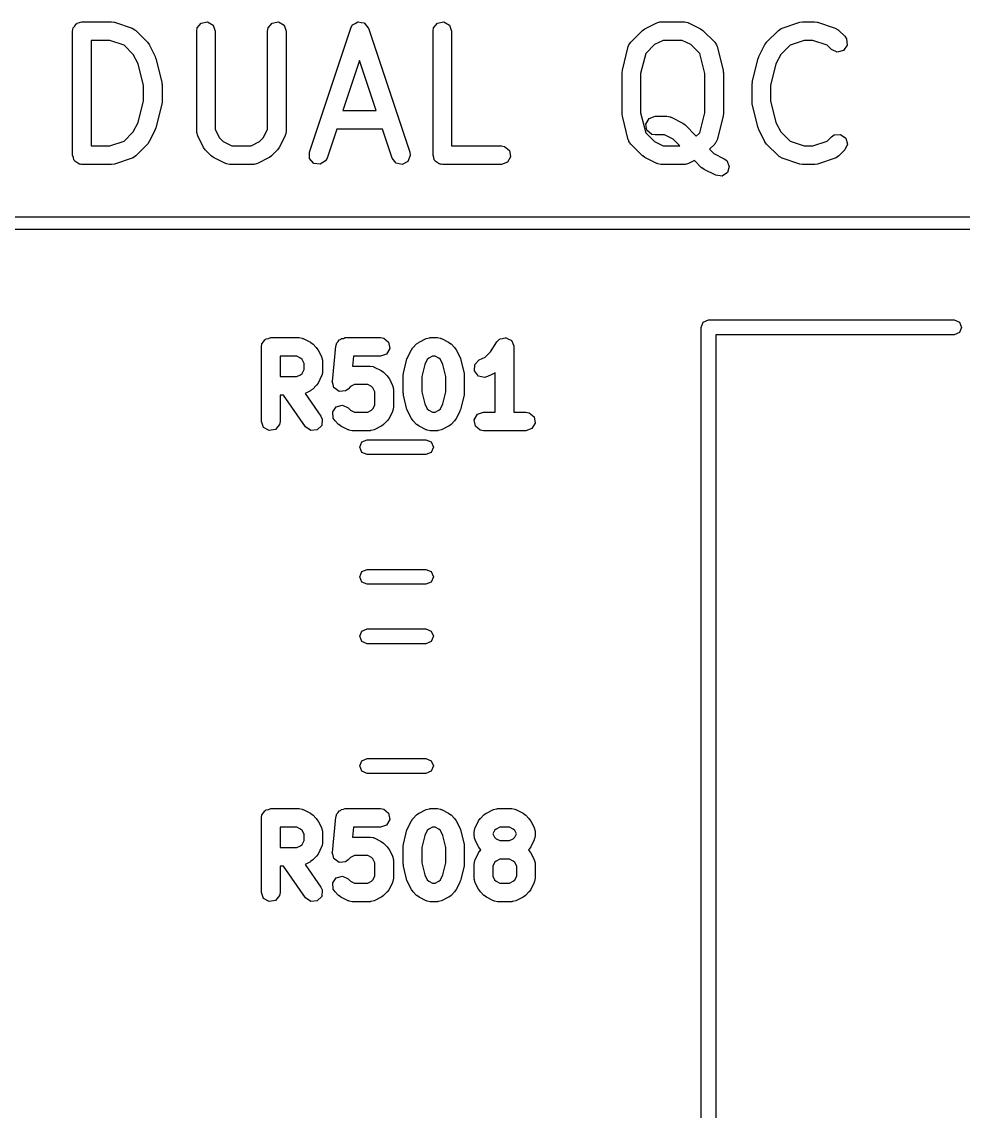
# Model space of a CAD drawing. Extents: x 59.1 to 151.1, y -119.5 to -80.2.
# Drawn here: x 131.35 to 138.93, y -89.16 to -80.38 of the extents above; entities that cross this region are included whole.
import ezdxf

# ---------------------------------------------------------------- set-up
doc = ezdxf.new("R2010")
doc.units = 0
doc.layers.add('BLACK', color=7, linetype='CONTINUOUS')

msp = doc.modelspace()

# ---------------------------------------------------------------- linework, layer by layer
at = {"layer": 'BLACK', "linetype": 'CONTINUOUS'}
for p, q in [((131.759, -80.4267), (131.772, -80.4118)), ((131.772, -80.4118), (131.782, -80.3949)), ((131.782, -80.3949), (131.788, -80.3926)), ((131.788, -80.3926), (131.792, -80.3874)), ((131.792, -80.3874), (131.811, -80.384)), ((131.811, -80.384), (131.83, -80.3774)), ((131.83, -80.3774), (132.068, -80.3774)), ((132.068, -80.3774), (132.09, -80.3813)), ((132.09, -80.3813), (132.092, -80.3812)), ((132.092, -80.3812), (132.234, -80.4288)), ((132.759, -80.4267), (132.792, -80.3874)), ((132.792, -80.3874), (132.843, -80.3785)), ((132.843, -80.3785), (132.887, -80.4042)), ((132.887, -80.4042), (132.905, -80.4524)), ((133.331, -80.4267), (133.364, -80.3874)), ((133.364, -80.3874), (133.414, -80.3785)), ((133.414, -80.3785), (133.459, -80.4042)), ((133.459, -80.4042), (133.476, -80.4524)), ((133.997, -80.4287), (134.009, -80.4058)), ((134.009, -80.4058), (134.011, -80.4046)), ((134.011, -80.4046), (134.012, -80.4026)), ((134.012, -80.4026), (134.033, -80.3913)), ((134.033, -80.3913), (134.053, -80.3789)), ((134.053, -80.3789), (134.055, -80.3792)), ((134.055, -80.3792), (134.057, -80.3782)), ((134.057, -80.3782), (134.08, -80.3829)), ((134.08, -80.3829), (134.104, -80.3864)), ((134.104, -80.3864), (134.105, -80.388)), ((134.105, -80.388), (134.107, -80.3885)), ((134.107, -80.3885), (134.122, -80.4071)), ((134.122, -80.4071), (134.138, -80.4248)), ((134.664, -80.4267), (134.697, -80.3874)), ((134.697, -80.3874), (134.748, -80.3785)), ((134.748, -80.3785), (134.792, -80.4042)), ((134.792, -80.4042), (134.81, -80.4524)), ((136.368, -80.4329), (136.463, -80.3853)), ((136.463, -80.3853), (136.488, -80.3779)), ((136.488, -80.3779), (136.492, -80.3789)), ((136.492, -80.3789), (136.496, -80.3774)), ((136.496, -80.3774), (136.687, -80.3774)), ((136.687, -80.3774), (136.713, -80.3819)), ((136.713, -80.3819), (136.716, -80.3848)), ((136.716, -80.3848), (136.72, -80.3853)), ((136.72, -80.3853), (136.816, -80.4329)), ((137.473, -80.4288), (137.616, -80.3812)), ((137.616, -80.3812), (137.638, -80.3779)), ((137.638, -80.3779), (137.639, -80.3774)), ((137.639, -80.3774), (137.735, -80.3774)), ((137.735, -80.3774), (137.757, -80.3813)), ((137.757, -80.3813), (137.758, -80.3812)), ((137.758, -80.3812), (137.901, -80.4288)), ((131.755, -80.4524), (131.756, -80.4426)), ((131.755, -81.4524), (131.755, -80.4524)), ((131.756, -80.4394), (131.758, -80.4365)), ((131.756, -80.4426), (131.756, -80.4394)), ((131.758, -80.4365), (131.759, -80.4267)), ((132.234, -80.4288), (132.257, -80.4413)), ((132.257, -80.4413), (132.26, -80.4451)), ((132.26, -80.4451), (132.264, -80.447)), ((132.264, -80.447), (132.359, -80.5422)), ((132.755, -80.4524), (132.759, -80.4267)), ((132.755, -81.2619), (132.755, -80.4524)), ((132.905, -80.4524), (132.905, -81.2442)), ((133.326, -80.4524), (133.331, -80.4267)), ((133.326, -81.2442), (133.326, -80.4524)), ((133.476, -80.4524), (133.476, -81.2619)), ((133.663, -81.4287), (133.997, -80.4287)), ((134.138, -80.4248), (134.138, -80.427)), ((134.138, -80.427), (134.139, -80.4287)), ((134.139, -80.4287), (134.472, -81.4287)), ((134.66, -80.4524), (134.664, -80.4267)), ((134.66, -81.4524), (134.66, -80.4524)), ((134.81, -80.4524), (134.81, -81.3774)), ((136.253, -80.5422), (136.348, -80.447)), ((136.348, -80.447), (136.367, -80.4341)), ((136.367, -80.4341), (136.368, -80.4329)), ((136.816, -80.4329), (136.834, -80.4463)), ((136.834, -80.4463), (136.835, -80.447)), ((136.835, -80.447), (136.93, -80.5422)), ((137.348, -80.5422), (137.443, -80.447)), ((137.443, -80.447), (137.465, -80.432)), ((137.465, -80.432), (137.469, -80.4316)), ((137.469, -80.4316), (137.473, -80.4288)), ((137.901, -80.4288), (137.924, -80.4413)), ((137.924, -80.4413), (137.926, -80.4451)), ((137.926, -80.4451), (137.93, -80.447)), ((137.93, -80.447), (137.978, -80.4946)), ((137.978, -80.4946), (137.993, -80.5159)), ((131.905, -80.5274), (131.905, -81.3774)), ((132.056, -80.5274), (131.905, -80.5274)), ((132.17, -80.5656), (132.056, -80.5274)), ((132.244, -80.6397), (132.17, -80.5656)), ((132.359, -80.5422), (132.372, -80.5606)), ((132.372, -80.5606), (132.373, -80.5617)), ((132.373, -80.5617), (132.421, -80.6569)), ((136.186, -80.7675), (136.233, -80.577)), ((136.233, -80.577), (136.244, -80.5533)), ((136.244, -80.5533), (136.25, -80.5489)), ((136.25, -80.5489), (136.253, -80.5422)), ((136.446, -80.5616), (136.374, -80.6336)), ((136.514, -80.5274), (136.446, -80.5616)), ((136.669, -80.5274), (136.514, -80.5274)), ((136.738, -80.5616), (136.669, -80.5274)), ((136.81, -80.6336), (136.738, -80.5616)), ((136.93, -80.5422), (136.945, -80.5635)), ((136.945, -80.5635), (136.946, -80.5709)), ((136.946, -80.5709), (136.95, -80.577)), ((136.95, -80.577), (136.998, -80.7675)), ((137.286, -80.6569), (137.334, -80.5617)), ((137.334, -80.5617), (137.347, -80.5437)), ((137.347, -80.5437), (137.348, -80.5422)), ((137.537, -80.5656), (137.463, -80.6397)), ((137.651, -80.5274), (137.537, -80.5656)), ((137.722, -80.5274), (137.651, -80.5274)), ((137.837, -80.5656), (137.722, -80.5274)), ((137.872, -80.6007), (137.837, -80.5656)), ((137.997, -80.567), (137.968, -80.6091)), ((137.993, -80.5159), (137.997, -80.567)), ((132.283, -80.7167), (132.244, -80.6397)), ((132.421, -80.6569), (132.424, -80.6693)), ((132.424, -80.6693), (132.426, -80.6723)), ((132.426, -80.6723), (132.474, -80.8628)), ((136.374, -80.6336), (136.333, -80.7949)), ((136.85, -80.7949), (136.81, -80.6336)), ((137.233, -80.8628), (137.281, -80.6723)), ((137.281, -80.6723), (137.286, -80.6605)), ((137.286, -80.6605), (137.286, -80.6569)), ((137.463, -80.6397), (137.424, -80.7167)), ((137.918, -80.6223), (137.872, -80.6007)), ((137.968, -80.6091), (137.918, -80.6223)), ((132.326, -80.8902), (132.283, -80.7167)), ((134.068, -80.6895), (133.934, -81.0917)), ((134.202, -81.0917), (134.068, -80.6895)), ((136.186, -80.771), (136.186, -80.7675)), ((136.998, -80.7675), (136.999, -80.7825)), ((137.424, -80.7167), (137.381, -80.8902)), ((136.183, -80.7857), (136.186, -80.771)), ((136.183, -81.119), (136.183, -80.7857)), ((136.333, -80.7949), (136.333, -81.1098)), ((136.85, -81.1098), (136.85, -80.7949)), ((136.999, -80.7825), (137, -80.7857)), ((137, -80.7857), (137, -81.119)), ((132.326, -81.0146), (132.326, -80.8902)), ((132.474, -80.8628), (132.475, -80.8777)), ((132.475, -80.8777), (132.476, -80.881)), ((132.476, -80.881), (132.476, -81.0238)), ((137.231, -80.881), (137.234, -80.8662)), ((137.231, -81.0238), (137.231, -80.881)), ((137.234, -80.8662), (137.233, -80.8628)), ((137.381, -80.8902), (137.381, -81.0146)), ((132.283, -81.1881), (132.326, -81.0146)), ((132.476, -81.0238), (132.474, -81.0386)), ((137.232, -81.0271), (137.231, -81.0238)), ((137.233, -81.042), (137.232, -81.0271)), ((137.381, -81.0146), (137.424, -81.1881)), ((132.474, -81.042), (132.426, -81.2325)), ((132.474, -81.0386), (132.474, -81.042)), ((133.934, -81.0917), (134.202, -81.0917)), ((136.185, -81.1223), (136.183, -81.119)), ((136.333, -81.1098), (136.374, -81.2712)), ((136.81, -81.2712), (136.85, -81.1098)), ((137, -81.119), (136.997, -81.1338)), ((137.281, -81.2325), (137.233, -81.042)), ((132.244, -81.2651), (132.283, -81.1881)), ((136.186, -81.1372), (136.185, -81.1223)), ((136.233, -81.3277), (136.186, -81.1372)), ((136.375, -81.2013), (136.401, -81.1568)), ((136.384, -81.2518), (136.375, -81.2013)), ((136.401, -81.1568), (136.449, -81.1393)), ((136.449, -81.1393), (136.544, -81.1393)), ((136.544, -81.1393), (136.57, -81.1438)), ((136.57, -81.1438), (136.573, -81.1467)), ((136.573, -81.1467), (136.578, -81.1472)), ((136.578, -81.1472), (136.673, -81.1948)), ((136.673, -81.1948), (136.691, -81.2082)), ((136.691, -81.2082), (136.692, -81.2089)), ((136.998, -81.1372), (136.95, -81.3277)), ((136.997, -81.1338), (136.998, -81.1372)), ((137.424, -81.1881), (137.463, -81.2651)), ((132.17, -81.3392), (132.244, -81.2651)), ((132.421, -81.2478), (132.373, -81.3431)), ((132.426, -81.2325), (132.421, -81.2443)), ((132.421, -81.2443), (132.421, -81.2478)), ((132.756, -81.2661), (132.755, -81.2619)), ((132.755, -81.2705), (132.756, -81.2661)), ((132.763, -81.2954), (132.755, -81.2705)), ((132.81, -81.3907), (132.763, -81.2954)), ((132.905, -81.2442), (132.939, -81.3127)), ((133.292, -81.3127), (133.326, -81.2442)), ((133.468, -81.2954), (133.421, -81.3907)), ((133.469, -81.291), (133.468, -81.2954)), ((133.472, -81.2876), (133.469, -81.291)), ((133.476, -81.2619), (133.472, -81.2876)), ((133.884, -81.2417), (133.806, -81.4761)), ((134.252, -81.2417), (133.884, -81.2417)), ((134.33, -81.4761), (134.252, -81.2417)), ((136.374, -81.2712), (136.446, -81.3431)), ((136.423, -81.2848), (136.384, -81.2518)), ((136.449, -81.2893), (136.423, -81.2848)), ((136.526, -81.2893), (136.449, -81.2893)), ((136.595, -81.3235), (136.526, -81.2893)), ((136.692, -81.2089), (136.782, -81.2987)), ((136.782, -81.2987), (136.81, -81.2712)), ((137.283, -81.2354), (137.281, -81.2325)), ((137.286, -81.2478), (137.283, -81.2354)), ((137.334, -81.3431), (137.286, -81.2478)), ((137.463, -81.2651), (137.537, -81.3392)), ((137.872, -81.3041), (137.893, -81.2892)), ((137.893, -81.2892), (137.944, -81.2847)), ((137.944, -81.2847), (137.986, -81.3141)), ((131.905, -81.3774), (132.056, -81.3774)), ((132.056, -81.3774), (132.17, -81.3392)), ((132.359, -81.3626), (132.264, -81.4578)), ((132.36, -81.3611), (132.359, -81.3626)), ((132.373, -81.3431), (132.36, -81.3611)), ((132.939, -81.3127), (132.969, -81.3431)), ((132.969, -81.3431), (133.038, -81.3774)), ((133.038, -81.3774), (133.193, -81.3774)), ((133.193, -81.3774), (133.262, -81.3431)), ((133.262, -81.3431), (133.292, -81.3127)), ((134.81, -81.3774), (135.211, -81.3774)), ((135.211, -81.3774), (135.236, -81.3819)), ((135.236, -81.3819), (135.276, -81.4149)), ((136.237, -81.3338), (136.233, -81.3277)), ((136.238, -81.3412), (136.237, -81.3338)), ((136.253, -81.3626), (136.238, -81.3412)), ((136.348, -81.4578), (136.253, -81.3626)), ((136.446, -81.3431), (136.514, -81.3774)), ((136.514, -81.3774), (136.649, -81.3774)), ((136.649, -81.3774), (136.595, -81.3235)), ((136.93, -81.3626), (136.888, -81.4048)), ((136.934, -81.3558), (136.93, -81.3626)), ((136.94, -81.3515), (136.934, -81.3558)), ((136.95, -81.3277), (136.94, -81.3515)), ((137.335, -81.3442), (137.334, -81.3431)), ((137.348, -81.3626), (137.335, -81.3442)), ((137.443, -81.4578), (137.348, -81.3626)), ((137.537, -81.3392), (137.651, -81.3774)), ((137.651, -81.3774), (137.722, -81.3774)), ((137.722, -81.3774), (137.837, -81.3392)), ((137.837, -81.3392), (137.872, -81.3041)), ((138, -81.3637), (137.978, -81.4102)), ((137.986, -81.3141), (138, -81.3637)), ((131.761, -81.4707), (131.755, -81.4524)), ((131.765, -81.4899), (131.761, -81.4707)), ((132.264, -81.4578), (132.242, -81.4727)), ((132.811, -81.3918), (132.81, -81.3907)), ((132.824, -81.4102), (132.811, -81.3918)), ((132.872, -81.4578), (132.824, -81.4102)), ((132.873, -81.4585), (132.872, -81.4578)), ((132.891, -81.4718), (132.873, -81.4585)), ((132.987, -81.5195), (132.891, -81.4718)), ((133.339, -81.4718), (133.244, -81.5195)), ((133.341, -81.4707), (133.339, -81.4718)), ((133.359, -81.4578), (133.341, -81.4707)), ((133.407, -81.4102), (133.359, -81.4578)), ((133.421, -81.3907), (133.407, -81.4087)), ((133.407, -81.4087), (133.407, -81.4102)), ((133.665, -81.4799), (133.663, -81.4287)), ((134.476, -81.4544), (134.457, -81.5021)), ((134.472, -81.4287), (134.476, -81.4544)), ((134.666, -81.4707), (134.66, -81.4524)), ((134.67, -81.4899), (134.666, -81.4707)), ((135.285, -81.4654), (135.259, -81.5098)), ((135.276, -81.4149), (135.285, -81.4654)), ((136.35, -81.4585), (136.348, -81.4578)), ((136.368, -81.4718), (136.35, -81.4585)), ((136.463, -81.5195), (136.368, -81.4718)), ((136.888, -81.4048), (136.922, -81.4384)), ((136.922, -81.4384), (137.006, -81.4805)), ((137.447, -81.4597), (137.443, -81.4578)), ((137.45, -81.4635), (137.447, -81.4597)), ((137.473, -81.4759), (137.45, -81.4635)), ((137.93, -81.4578), (137.909, -81.4727)), ((137.978, -81.4102), (137.93, -81.4578)), ((131.77, -81.4942), (131.765, -81.4899)), ((131.772, -81.5006), (131.77, -81.4942)), ((131.789, -81.5103), (131.772, -81.5006)), ((131.804, -81.5229), (131.789, -81.5103)), ((131.814, -81.5246), (131.804, -81.5229)), ((131.817, -81.5262), (131.814, -81.5246)), ((131.82, -81.5257), (131.817, -81.5262)), ((131.83, -81.5274), (131.82, -81.5257)), ((132.068, -81.5274), (131.83, -81.5274)), ((132.069, -81.5268), (132.068, -81.5274)), ((132.092, -81.5235), (132.069, -81.5268)), ((132.234, -81.4759), (132.092, -81.5235)), ((132.238, -81.4731), (132.234, -81.4759)), ((132.242, -81.4727), (132.238, -81.4731)), ((132.991, -81.52), (132.987, -81.5195)), ((132.995, -81.5229), (132.991, -81.52)), ((133.02, -81.5274), (132.995, -81.5229)), ((133.211, -81.5274), (133.02, -81.5274)), ((133.215, -81.5258), (133.211, -81.5274)), ((133.219, -81.5269), (133.215, -81.5258)), ((133.244, -81.5195), (133.219, -81.5269)), ((133.699, -81.5183), (133.665, -81.4799)), ((133.75, -81.5259), (133.699, -81.5183)), ((133.793, -81.499), (133.75, -81.5259)), ((133.806, -81.4761), (133.793, -81.499)), ((134.362, -81.5163), (134.33, -81.4761)), ((134.412, -81.5266), (134.362, -81.5163)), ((134.457, -81.5021), (134.412, -81.5266)), ((134.675, -81.4942), (134.67, -81.4899)), ((134.677, -81.5006), (134.675, -81.4942)), ((134.694, -81.5103), (134.677, -81.5006)), ((134.709, -81.5229), (134.694, -81.5103)), ((134.719, -81.5246), (134.709, -81.5229)), ((134.721, -81.5262), (134.719, -81.5246)), ((134.725, -81.5257), (134.721, -81.5262)), ((134.735, -81.5274), (134.725, -81.5257)), ((135.211, -81.5274), (134.735, -81.5274)), ((135.259, -81.5098), (135.211, -81.5274)), ((136.467, -81.52), (136.463, -81.5195)), ((136.471, -81.5229), (136.467, -81.52)), ((136.496, -81.5274), (136.471, -81.5229)), ((136.687, -81.5274), (136.496, -81.5274)), ((136.691, -81.5258), (136.687, -81.5274)), ((136.695, -81.5269), (136.691, -81.5258)), ((136.72, -81.5195), (136.695, -81.5269)), ((136.767, -81.496), (136.72, -81.5195)), ((136.824, -81.553), (136.767, -81.496)), ((136.826, -81.5537), (136.824, -81.553)), ((136.844, -81.5671), (136.826, -81.5537)), ((137.006, -81.4805), (137.027, -81.4961)), ((137.027, -81.4961), (137.047, -81.5431)), ((137.047, -81.5431), (137.033, -81.5923)), ((137.616, -81.5235), (137.473, -81.4759)), ((137.617, -81.5235), (137.616, -81.5235)), ((137.639, -81.5274), (137.617, -81.5235)), ((137.735, -81.5274), (137.639, -81.5274)), ((137.736, -81.5268), (137.735, -81.5274)), ((137.758, -81.5235), (137.736, -81.5268)), ((137.901, -81.4759), (137.758, -81.5235)), ((137.905, -81.4731), (137.901, -81.4759)), ((137.909, -81.4727), (137.905, -81.4731)), ((136.939, -81.6147), (136.844, -81.5671)), ((136.99, -81.6206), (136.939, -81.6147)), ((137.033, -81.5923), (136.99, -81.6206)), ((60, -81.95), (149, -81.95)), ((149, -82.05), (60, -82.05)), ((136.838, -82.7976), (136.88, -82.78)), ((136.88, -82.78), (138.86, -82.78)), ((138.86, -82.78), (138.902, -82.7976)), ((136.82, -82.84), (136.838, -82.7976)), ((136.82, -97.96), (136.82, -82.84)), ((138.902, -82.7976), (138.92, -82.84)), ((138.92, -82.84), (138.902, -82.8824)), ((133.281, -82.9723), (133.294, -82.9573)), ((133.294, -82.9573), (133.304, -82.9405)), ((133.304, -82.9405), (133.31, -82.9382)), ((133.31, -82.9382), (133.314, -82.933)), ((133.314, -82.933), (133.333, -82.9296)), ((133.333, -82.9296), (133.352, -82.9229)), ((133.352, -82.9229), (133.58, -82.9229)), ((133.58, -82.9229), (133.606, -82.9275)), ((133.606, -82.9275), (133.609, -82.9303)), ((133.609, -82.9303), (133.614, -82.9308)), ((133.614, -82.9308), (133.671, -82.9594)), ((133.671, -82.9594), (133.689, -82.9728)), ((133.884, -82.9654), (133.896, -82.9543)), ((133.896, -82.9543), (133.904, -82.9405)), ((133.904, -82.9405), (133.913, -82.9369)), ((133.913, -82.9369), (133.921, -82.9296)), ((133.921, -82.9296), (133.937, -82.9284)), ((133.937, -82.9284), (133.952, -82.9229)), ((133.952, -82.9229), (134.237, -82.9229)), ((134.237, -82.9229), (134.263, -82.9275)), ((134.263, -82.9275), (134.302, -82.9604)), ((134.302, -82.9604), (134.311, -83.011)), ((134.527, -82.9735), (134.546, -82.9606)), ((134.546, -82.9606), (134.547, -82.9594)), ((134.547, -82.9594), (134.604, -82.9308)), ((134.604, -82.9308), (134.629, -82.9234)), ((134.629, -82.9234), (134.633, -82.9245)), ((134.633, -82.9245), (134.637, -82.9229)), ((134.637, -82.9229), (134.695, -82.9229)), ((134.695, -82.9229), (134.72, -82.9275)), ((134.72, -82.9275), (134.724, -82.9303)), ((134.724, -82.9303), (134.728, -82.9308)), ((134.728, -82.9308), (134.785, -82.9594)), ((134.785, -82.9594), (134.803, -82.9728)), ((135.122, -83.0359), (135.175, -82.9563)), ((135.175, -82.9563), (135.193, -82.9375)), ((135.193, -82.9375), (135.197, -82.9363)), ((135.197, -82.9363), (135.2, -82.933)), ((135.2, -82.933), (135.221, -82.9292)), ((135.221, -82.9292), (135.242, -82.9231)), ((135.242, -82.9231), (135.246, -82.9248)), ((135.246, -82.9248), (135.25, -82.9241)), ((135.25, -82.9241), (135.269, -82.9349)), ((135.269, -82.9349), (135.289, -82.9437)), ((135.289, -82.9437), (135.291, -82.9476)), ((135.291, -82.9476), (135.295, -82.9497)), ((135.295, -82.9497), (135.302, -82.9702)), ((138.86, -82.9), (136.94, -82.9)), ((136.94, -82.9), (136.94, -97.9)), ((138.902, -82.8824), (138.86, -82.9)), ((133.277, -82.9979), (133.278, -82.9882)), ((133.277, -83.5979), (133.277, -82.9979)), ((133.278, -82.9849), (133.28, -82.982)), ((133.278, -82.9882), (133.278, -82.9849)), ((133.28, -82.982), (133.281, -82.9723)), ((133.689, -82.9728), (133.69, -82.9735)), ((133.69, -82.9735), (133.719, -83.002)), ((133.719, -83.002), (133.732, -83.0204)), ((133.732, -83.0204), (133.733, -83.0215)), ((133.733, -83.0215), (133.762, -83.0787)), ((133.849, -83.2762), (133.877, -82.9905)), ((133.877, -82.9905), (133.878, -82.9866)), ((133.878, -82.9849), (133.879, -82.9822)), ((133.878, -82.9866), (133.878, -82.9849)), ((133.879, -82.9822), (133.884, -82.9654)), ((134.311, -83.011), (134.286, -83.0554)), ((134.456, -83.0787), (134.485, -83.0215)), ((134.485, -83.0215), (134.498, -83.0035)), ((134.498, -83.0035), (134.499, -83.002)), ((134.499, -83.002), (134.527, -82.9735)), ((134.803, -82.9728), (134.805, -82.9735)), ((134.805, -82.9735), (134.833, -83.002)), ((134.833, -83.002), (134.846, -83.0204)), ((134.846, -83.0204), (134.847, -83.0215)), ((134.847, -83.0215), (134.876, -83.0787)), ((135.079, -83.0791), (135.122, -83.0359)), ((135.302, -82.9702), (135.312, -82.9897)), ((135.312, -82.9897), (135.311, -82.9939)), ((135.311, -82.9939), (135.312, -82.9979)), ((135.312, -82.9979), (135.312, -83.5229)), ((133.427, -83.0729), (133.427, -83.2372)), ((133.563, -83.0729), (133.427, -83.0729)), ((133.593, -83.0881), (133.563, -83.0729)), ((133.604, -83.0995), (133.593, -83.0881)), ((133.62, -83.1299), (133.604, -83.0995)), ((133.62, -83.1802), (133.62, -83.1299)), ((133.762, -83.0787), (133.769, -83.1036)), ((133.769, -83.1036), (133.768, -83.108)), ((133.768, -83.108), (133.77, -83.1122)), ((133.77, -83.1122), (133.77, -83.1979)), ((134.02, -83.0729), (134.012, -83.1515)), ((134.237, -83.0729), (134.02, -83.0729)), ((134.286, -83.0554), (134.237, -83.0729)), ((134.422, -83.2083), (134.45, -83.094)), ((134.45, -83.094), (134.456, -83.0822)), ((134.456, -83.0822), (134.456, -83.0787)), ((134.594, -83.1384), (134.57, -83.2357)), ((134.613, -83.0995), (134.594, -83.1384)), ((134.625, -83.0881), (134.613, -83.0995)), ((134.655, -83.0729), (134.625, -83.0881)), ((134.677, -83.0729), (134.655, -83.0729)), ((134.707, -83.0881), (134.677, -83.0729)), ((134.719, -83.0995), (134.707, -83.0881)), ((134.738, -83.1384), (134.719, -83.0995)), ((134.762, -83.2357), (134.738, -83.1384)), ((134.876, -83.0787), (134.88, -83.0911)), ((134.88, -83.0911), (134.882, -83.094)), ((134.882, -83.094), (134.91, -83.2083)), ((134.994, -83.1907), (134.997, -83.1395)), ((134.997, -83.1395), (135.032, -83.1023)), ((135.032, -83.1023), (135.079, -83.0791)), ((133.563, -83.2372), (133.593, -83.222)), ((133.593, -83.222), (133.604, -83.2106)), ((133.604, -83.2106), (133.62, -83.1802)), ((133.765, -83.2236), (133.762, -83.227)), ((133.762, -83.227), (133.762, -83.2315)), ((133.77, -83.1979), (133.765, -83.2236)), ((134.012, -83.1515), (134.152, -83.1515)), ((134.152, -83.1515), (134.177, -83.156)), ((134.177, -83.156), (134.181, -83.1589)), ((134.181, -83.1589), (134.185, -83.1594)), ((134.185, -83.1594), (134.242, -83.188)), ((134.242, -83.188), (134.26, -83.2013)), ((134.26, -83.2013), (134.262, -83.202)), ((134.262, -83.202), (134.29, -83.2306)), ((134.42, -83.2265), (134.422, -83.2118)), ((134.42, -83.3694), (134.42, -83.2265)), ((134.422, -83.2118), (134.422, -83.2083)), ((134.91, -83.2083), (134.911, -83.2232)), ((134.911, -83.2232), (134.912, -83.2265)), ((134.912, -83.2265), (134.912, -83.3694)), ((135.025, -83.2319), (134.994, -83.1907)), ((135.157, -83.2079), (135.1, -83.2364)), ((135.158, -83.2067), (135.157, -83.2079)), ((135.162, -83.2034), (135.158, -83.2067)), ((135.162, -83.5229), (135.162, -83.2034)), ((133.427, -83.2372), (133.563, -83.2372)), ((133.719, -83.3081), (133.69, -83.3367)), ((133.72, -83.3066), (133.719, -83.3081)), ((133.733, -83.2886), (133.72, -83.3066)), ((133.762, -83.2315), (133.733, -83.2886)), ((133.848, -83.2771), (133.849, -83.2767)), ((133.855, -83.3015), (133.848, -83.2771)), ((133.849, -83.2767), (133.849, -83.2762)), ((133.861, -83.3259), (133.855, -83.3015)), ((134.027, -83.3015), (133.996, -83.3167)), ((134.134, -83.3015), (134.027, -83.3015)), ((134.164, -83.3167), (134.134, -83.3015)), ((134.29, -83.2306), (134.303, -83.249)), ((134.303, -83.249), (134.305, -83.2501)), ((134.305, -83.2501), (134.333, -83.3072)), ((134.333, -83.3072), (134.341, -83.3322)), ((134.57, -83.2357), (134.57, -83.3601)), ((134.762, -83.3601), (134.762, -83.2357)), ((135.075, -83.2439), (135.025, -83.2319)), ((135.1, -83.2364), (135.075, -83.2439)), ((133.456, -83.3872), (133.427, -83.3872)), ((133.427, -83.3872), (133.427, -83.5979)), ((133.633, -83.6409), (133.456, -83.3872)), ((133.671, -83.3507), (133.628, -83.3722)), ((133.628, -83.3722), (133.756, -83.5549)), ((133.672, -83.3495), (133.671, -83.3507)), ((133.69, -83.3367), (133.672, -83.3495)), ((133.862, -83.3262), (133.861, -83.3259)), ((133.862, -83.3267), (133.862, -83.3262)), ((133.882, -83.3411), (133.862, -83.3267)), ((133.903, -83.3558), (133.882, -83.3411)), ((133.904, -83.3561), (133.903, -83.3558)), ((133.903, -83.3558), (133.903, -83.3558)), ((133.929, -83.3539), (133.904, -83.3561)), ((133.954, -83.352), (133.929, -83.3539)), ((133.955, -83.3516), (133.954, -83.3517)), ((133.954, -83.3517), (133.954, -83.352)), ((133.976, -83.3367), (133.955, -83.3516)), ((133.996, -83.3167), (133.976, -83.3367)), ((134.176, -83.3281), (134.164, -83.3167)), ((134.191, -83.3585), (134.176, -83.3281)), ((134.191, -83.4659), (134.191, -83.3585)), ((134.341, -83.3322), (134.339, -83.3366)), ((134.339, -83.3366), (134.341, -83.3408)), ((134.341, -83.3408), (134.341, -83.4836)), ((134.421, -83.3726), (134.42, -83.3694)), ((134.422, -83.3875), (134.421, -83.3726)), ((134.45, -83.5018), (134.422, -83.3875)), ((134.57, -83.3601), (134.594, -83.4575)), ((134.738, -83.4575), (134.762, -83.3601)), ((134.91, -83.3875), (134.882, -83.5018)), ((134.912, -83.3694), (134.91, -83.3841)), ((134.91, -83.3841), (134.91, -83.3875)), ((133.851, -83.5214), (133.88, -83.4793)), ((133.88, -83.4793), (133.93, -83.4661)), ((133.93, -83.4661), (133.976, -83.4878)), ((133.976, -83.4878), (133.996, -83.5077)), ((134.176, -83.4964), (134.191, -83.4659)), ((134.341, -83.4836), (134.336, -83.5093)), ((134.594, -83.4575), (134.613, -83.4964)), ((134.719, -83.4964), (134.738, -83.4575)), ((133.756, -83.5549), (133.767, -83.5785)), ((133.767, -83.5785), (133.763, -83.6296)), ((133.855, -83.5725), (133.851, -83.5214)), ((133.87, -83.5938), (133.855, -83.5725)), ((133.996, -83.5077), (134.027, -83.5229)), ((134.027, -83.5229), (134.134, -83.5229)), ((134.134, -83.5229), (134.164, -83.5077)), ((134.164, -83.5077), (134.176, -83.4964)), ((134.305, -83.5743), (134.291, -83.5923)), ((134.333, -83.5172), (134.305, -83.5743)), ((134.334, -83.5127), (134.333, -83.5172)), ((134.336, -83.5093), (134.334, -83.5127)), ((134.452, -83.5048), (134.45, -83.5018)), ((134.456, -83.5172), (134.452, -83.5048)), ((134.485, -83.5743), (134.456, -83.5172)), ((134.486, -83.5755), (134.485, -83.5743)), ((134.499, -83.5938), (134.486, -83.5755)), ((134.613, -83.4964), (134.625, -83.5077)), ((134.625, -83.5077), (134.655, -83.5229)), ((134.655, -83.5229), (134.677, -83.5229)), ((134.677, -83.5229), (134.707, -83.5077)), ((134.707, -83.5077), (134.719, -83.4964)), ((134.847, -83.5743), (134.834, -83.5923)), ((134.876, -83.5172), (134.847, -83.5743)), ((134.882, -83.5018), (134.876, -83.5137)), ((134.876, -83.5137), (134.876, -83.5172)), ((134.992, -83.5849), (135.018, -83.5405)), ((135.018, -83.5405), (135.066, -83.5229)), ((135.066, -83.5229), (135.162, -83.5229)), ((135.312, -83.5229), (135.409, -83.5229)), ((135.409, -83.5229), (135.435, -83.5275)), ((135.435, -83.5275), (135.474, -83.5604)), ((135.474, -83.5604), (135.483, -83.611)), ((133.294, -83.6461), (133.277, -83.5979)), ((133.339, -83.6718), (133.294, -83.6461)), ((133.389, -83.6629), (133.339, -83.6718)), ((133.422, -83.6236), (133.389, -83.6629)), ((133.427, -83.5979), (133.422, -83.6236)), ((133.675, -83.6704), (133.633, -83.6409)), ((133.726, -83.6659), (133.675, -83.6704)), ((133.763, -83.6296), (133.726, -83.6659)), ((133.899, -83.6224), (133.87, -83.5938)), ((133.9, -83.6231), (133.899, -83.6224)), ((133.918, -83.6364), (133.9, -83.6231)), ((133.975, -83.665), (133.918, -83.6364)), ((133.98, -83.6655), (133.975, -83.665)), ((133.983, -83.6684), (133.98, -83.6655)), ((134.185, -83.665), (134.16, -83.6724)), ((134.242, -83.6364), (134.185, -83.665)), ((134.244, -83.6353), (134.242, -83.6364)), ((134.262, -83.6224), (134.244, -83.6353)), ((134.29, -83.5938), (134.262, -83.6224)), ((134.291, -83.5923), (134.29, -83.5938)), ((134.527, -83.6224), (134.499, -83.5938)), ((134.529, -83.6231), (134.527, -83.6224)), ((134.547, -83.6364), (134.529, -83.6231)), ((134.604, -83.665), (134.547, -83.6364)), ((134.608, -83.6655), (134.604, -83.665)), ((134.612, -83.6684), (134.608, -83.6655)), ((134.728, -83.665), (134.703, -83.6724)), ((134.785, -83.6364), (134.728, -83.665)), ((134.786, -83.6353), (134.785, -83.6364)), ((134.805, -83.6224), (134.786, -83.6353)), ((134.833, -83.5938), (134.805, -83.6224)), ((134.834, -83.5923), (134.833, -83.5938)), ((135.001, -83.6354), (134.992, -83.5849)), ((135.04, -83.6684), (135.001, -83.6354)), ((135.457, -83.6554), (135.409, -83.6729)), ((135.483, -83.611), (135.457, -83.6554)), ((134.009, -83.6729), (133.983, -83.6684)), ((134.152, -83.6729), (134.009, -83.6729)), ((134.086, -83.7631), (134.129, -83.7455)), ((134.129, -83.7455), (134.603, -83.7455)), ((134.156, -83.6714), (134.152, -83.6729)), ((134.16, -83.6724), (134.156, -83.6714)), ((134.603, -83.7455), (134.646, -83.7631)), ((134.637, -83.6729), (134.612, -83.6684)), ((134.695, -83.6729), (134.637, -83.6729)), ((134.699, -83.6714), (134.695, -83.6729)), ((134.703, -83.6724), (134.699, -83.6714)), ((135.066, -83.6729), (135.04, -83.6684)), ((135.409, -83.6729), (135.066, -83.6729)), ((134.069, -83.8055), (134.086, -83.7631)), ((134.086, -83.8479), (134.069, -83.8055)), ((134.646, -83.7631), (134.663, -83.8055)), ((134.663, -83.8055), (134.646, -83.8479)), ((134.129, -83.8655), (134.086, -83.8479)), ((134.603, -83.8655), (134.129, -83.8655)), ((134.646, -83.8479), (134.603, -83.8655)), ((134.086, -84.8081), (134.129, -84.7905)), ((134.129, -84.7905), (134.603, -84.7905)), ((134.603, -84.7905), (134.646, -84.8081)), ((134.069, -84.8505), (134.086, -84.8081)), ((134.086, -84.8929), (134.069, -84.8505)), ((134.129, -84.9105), (134.086, -84.8929)), ((134.646, -84.8929), (134.603, -84.9105)), ((134.646, -84.8081), (134.663, -84.8505)), ((134.663, -84.8505), (134.646, -84.8929)), ((134.603, -84.9105), (134.129, -84.9105)), ((134.069, -85.3295), (134.086, -85.2871)), ((134.086, -85.3719), (134.069, -85.3295)), ((134.086, -85.2871), (134.129, -85.2695)), ((134.129, -85.2695), (134.603, -85.2695)), ((134.603, -85.2695), (134.646, -85.2871)), ((134.646, -85.2871), (134.663, -85.3295)), ((134.663, -85.3295), (134.646, -85.3719)), ((134.129, -85.3895), (134.086, -85.3719)), ((134.603, -85.3895), (134.129, -85.3895)), ((134.646, -85.3719), (134.603, -85.3895)), ((134.069, -86.3745), (134.086, -86.3321)), ((134.086, -86.4169), (134.069, -86.3745)), ((134.086, -86.3321), (134.129, -86.3145)), ((134.129, -86.3145), (134.603, -86.3145)), ((134.603, -86.3145), (134.646, -86.3321)), ((134.646, -86.3321), (134.663, -86.3745)), ((134.663, -86.3745), (134.646, -86.4169)), ((134.129, -86.4345), (134.086, -86.4169)), ((134.603, -86.4345), (134.129, -86.4345)), ((134.646, -86.4169), (134.603, -86.4345)), ((133.294, -86.7528), (133.304, -86.736)), ((133.304, -86.736), (133.31, -86.7337)), ((133.31, -86.7337), (133.314, -86.7285)), ((133.314, -86.7285), (133.333, -86.7251)), ((133.333, -86.7251), (133.352, -86.7184)), ((133.352, -86.7184), (133.58, -86.7184)), ((133.58, -86.7184), (133.606, -86.723)), ((133.606, -86.723), (133.609, -86.7258)), ((133.609, -86.7258), (133.614, -86.7263)), ((133.614, -86.7263), (133.671, -86.7549)), ((133.896, -86.7498), (133.904, -86.736)), ((133.904, -86.736), (133.913, -86.7324)), ((133.913, -86.7324), (133.921, -86.7251)), ((133.921, -86.7251), (133.937, -86.7239)), ((133.937, -86.7239), (133.952, -86.7184)), ((133.952, -86.7184), (134.237, -86.7184)), ((134.237, -86.7184), (134.263, -86.723)), ((134.263, -86.723), (134.302, -86.7559)), ((134.547, -86.7549), (134.604, -86.7263)), ((134.604, -86.7263), (134.629, -86.7189)), ((134.629, -86.7189), (134.633, -86.72)), ((134.633, -86.72), (134.637, -86.7184)), ((134.637, -86.7184), (134.695, -86.7184)), ((134.695, -86.7184), (134.72, -86.723)), ((134.72, -86.723), (134.724, -86.7258)), ((134.724, -86.7258), (134.728, -86.7263)), ((134.728, -86.7263), (134.785, -86.7549)), ((135.09, -86.7549), (135.147, -86.7263)), ((135.147, -86.7263), (135.172, -86.7189)), ((135.172, -86.7189), (135.176, -86.72)), ((135.176, -86.72), (135.18, -86.7184)), ((135.18, -86.7184), (135.295, -86.7184)), ((135.295, -86.7184), (135.32, -86.723)), ((135.32, -86.723), (135.324, -86.7258)), ((135.324, -86.7258), (135.328, -86.7263)), ((135.328, -86.7263), (135.385, -86.7549)), ((133.277, -86.7934), (133.278, -86.7837)), ((133.277, -87.3934), (133.277, -86.7934)), ((133.278, -86.7804), (133.28, -86.7775)), ((133.278, -86.7837), (133.278, -86.7804)), ((133.28, -86.7775), (133.281, -86.7678)), ((133.281, -86.7678), (133.294, -86.7528)), ((133.671, -86.7549), (133.689, -86.7683)), ((133.689, -86.7683), (133.69, -86.769)), ((133.69, -86.769), (133.719, -86.7975)), ((133.719, -86.7975), (133.732, -86.8159)), ((133.732, -86.8159), (133.733, -86.817)), ((133.733, -86.817), (133.762, -86.8742)), ((133.849, -87.0717), (133.877, -86.786)), ((133.877, -86.786), (133.878, -86.7821)), ((133.878, -86.7804), (133.879, -86.7777)), ((133.878, -86.7821), (133.878, -86.7804)), ((133.879, -86.7777), (133.884, -86.7609)), ((133.884, -86.7609), (133.896, -86.7498)), ((134.311, -86.8065), (134.286, -86.8509)), ((134.302, -86.7559), (134.311, -86.8065)), ((134.456, -86.8742), (134.485, -86.817)), ((134.485, -86.817), (134.498, -86.799)), ((134.498, -86.799), (134.499, -86.7975)), ((134.499, -86.7975), (134.527, -86.769)), ((134.527, -86.769), (134.546, -86.7561)), ((134.546, -86.7561), (134.547, -86.7549)), ((134.785, -86.7549), (134.803, -86.7683)), ((134.803, -86.7683), (134.805, -86.769)), ((134.805, -86.769), (134.833, -86.7975)), ((134.833, -86.7975), (134.846, -86.8159)), ((134.846, -86.8159), (134.847, -86.817)), ((134.847, -86.817), (134.876, -86.8742)), ((134.999, -86.8742), (135.027, -86.817)), ((135.027, -86.817), (135.041, -86.799)), ((135.041, -86.799), (135.042, -86.7975)), ((135.042, -86.7975), (135.07, -86.769)), ((135.07, -86.769), (135.088, -86.7561)), ((135.088, -86.7561), (135.09, -86.7549)), ((135.385, -86.7549), (135.403, -86.7683)), ((135.403, -86.7683), (135.405, -86.769)), ((135.405, -86.769), (135.433, -86.7975)), ((135.433, -86.7975), (135.446, -86.8159)), ((135.446, -86.8159), (135.447, -86.817)), ((135.447, -86.817), (135.476, -86.8742)), ((133.427, -86.8684), (133.427, -87.0327)), ((133.563, -86.8684), (133.427, -86.8684)), ((133.593, -86.8836), (133.563, -86.8684)), ((133.604, -86.895), (133.593, -86.8836)), ((133.62, -86.9254), (133.604, -86.895)), ((133.762, -86.8742), (133.769, -86.8991)), ((133.769, -86.8991), (133.768, -86.9035)), ((133.768, -86.9035), (133.77, -86.9077)), ((133.77, -86.9077), (133.77, -86.9934)), ((134.02, -86.8684), (134.012, -86.947)), ((134.237, -86.8684), (134.02, -86.8684)), ((134.286, -86.8509), (134.237, -86.8684)), ((134.422, -87.0038), (134.45, -86.8895)), ((134.45, -86.8895), (134.456, -86.8777)), ((134.456, -86.8777), (134.456, -86.8742)), ((134.613, -86.895), (134.594, -86.9339)), ((134.625, -86.8836), (134.613, -86.895)), ((134.655, -86.8684), (134.625, -86.8836)), ((134.677, -86.8684), (134.655, -86.8684)), ((134.707, -86.8836), (134.677, -86.8684)), ((134.719, -86.895), (134.707, -86.8836)), ((134.738, -86.9339), (134.719, -86.895)), ((134.876, -86.8742), (134.88, -86.8866)), ((134.88, -86.8866), (134.882, -86.8895)), ((134.882, -86.8895), (134.91, -87.0038)), ((134.991, -86.9077), (134.996, -86.8821)), ((134.991, -86.9363), (134.991, -86.9077)), ((134.996, -86.8821), (134.998, -86.8786)), ((134.998, -86.8786), (134.999, -86.8742)), ((135.156, -86.895), (135.143, -86.922)), ((135.168, -86.8836), (135.156, -86.895)), ((135.198, -86.8684), (135.168, -86.8836)), ((135.277, -86.8684), (135.198, -86.8684)), ((135.307, -86.8836), (135.277, -86.8684)), ((135.319, -86.895), (135.307, -86.8836)), ((135.332, -86.922), (135.319, -86.895)), ((135.476, -86.8742), (135.483, -86.8991)), ((135.483, -86.8991), (135.482, -86.9035)), ((135.482, -86.9035), (135.484, -86.9077)), ((135.484, -86.9077), (135.484, -86.9363)), ((133.604, -87.0061), (133.62, -86.9757)), ((133.62, -86.9757), (133.62, -86.9254)), ((133.77, -86.9934), (133.765, -87.0191)), ((134.012, -86.947), (134.152, -86.947)), ((134.152, -86.947), (134.177, -86.9515)), ((134.177, -86.9515), (134.181, -86.9544)), ((134.181, -86.9544), (134.185, -86.9549)), ((134.185, -86.9549), (134.242, -86.9835)), ((134.242, -86.9835), (134.26, -86.9968)), ((134.26, -86.9968), (134.262, -86.9975)), ((134.262, -86.9975), (134.29, -87.0261)), ((134.594, -86.9339), (134.57, -87.0312)), ((134.762, -87.0312), (134.738, -86.9339)), ((134.993, -86.9405), (134.991, -86.9363)), ((134.991, -86.9449), (134.993, -86.9405)), ((134.999, -86.9698), (134.991, -86.9449)), ((135.027, -87.027), (134.999, -86.9698)), ((135.143, -86.922), (135.156, -86.949)), ((135.156, -86.949), (135.168, -86.9604)), ((135.168, -86.9604), (135.198, -86.9756)), ((135.198, -86.9756), (135.277, -86.9756)), ((135.277, -86.9756), (135.307, -86.9604)), ((135.307, -86.9604), (135.319, -86.949)), ((135.319, -86.949), (135.332, -86.922)), ((135.476, -86.9698), (135.447, -87.027)), ((135.479, -86.9619), (135.476, -86.9654)), ((135.476, -86.9654), (135.476, -86.9698)), ((135.484, -86.9363), (135.479, -86.9619)), ((133.427, -87.0327), (133.563, -87.0327)), ((133.563, -87.0327), (133.593, -87.0175)), ((133.593, -87.0175), (133.604, -87.0061)), ((133.733, -87.0841), (133.72, -87.1021)), ((133.762, -87.027), (133.733, -87.0841)), ((133.765, -87.0191), (133.762, -87.0225)), ((133.762, -87.0225), (133.762, -87.027)), ((133.848, -87.0726), (133.849, -87.0722)), ((133.855, -87.097), (133.848, -87.0726)), ((133.849, -87.0722), (133.849, -87.0717)), ((134.29, -87.0261), (134.303, -87.0445)), ((134.303, -87.0445), (134.305, -87.0456)), ((134.305, -87.0456), (134.333, -87.1027)), ((134.42, -87.022), (134.422, -87.0073)), ((134.42, -87.1649), (134.42, -87.022)), ((134.422, -87.0073), (134.422, -87.0038)), ((134.57, -87.0312), (134.57, -87.1556)), ((134.762, -87.1556), (134.762, -87.0312)), ((134.91, -87.0038), (134.911, -87.0187)), ((134.911, -87.0187), (134.912, -87.022)), ((134.912, -87.022), (134.912, -87.1649)), ((134.999, -87.1313), (135.027, -87.0742)), ((135.029, -87.0281), (135.027, -87.027)), ((135.027, -87.0742), (135.041, -87.0562)), ((135.042, -87.0465), (135.029, -87.0281)), ((135.041, -87.0562), (135.042, -87.0547)), ((135.046, -87.0506), (135.042, -87.0465)), ((135.042, -87.0547), (135.046, -87.0506)), ((135.433, -87.0465), (135.429, -87.0506)), ((135.429, -87.0506), (135.433, -87.0547)), ((135.434, -87.045), (135.433, -87.0465)), ((135.433, -87.0547), (135.446, -87.073)), ((135.447, -87.027), (135.434, -87.045)), ((135.446, -87.073), (135.447, -87.0742)), ((135.447, -87.0742), (135.476, -87.1313)), ((133.671, -87.1462), (133.628, -87.1677)), ((133.628, -87.1677), (133.756, -87.3504)), ((133.672, -87.145), (133.671, -87.1462)), ((133.69, -87.1322), (133.672, -87.145)), ((133.719, -87.1036), (133.69, -87.1322)), ((133.72, -87.1021), (133.719, -87.1036)), ((133.861, -87.1214), (133.855, -87.097)), ((133.862, -87.1217), (133.861, -87.1214)), ((133.862, -87.1222), (133.862, -87.1217)), ((133.882, -87.1366), (133.862, -87.1222)), ((133.903, -87.1513), (133.882, -87.1366)), ((133.904, -87.1516), (133.903, -87.1513)), ((133.903, -87.1513), (133.903, -87.1513)), ((133.929, -87.1494), (133.904, -87.1516)), ((133.954, -87.1475), (133.929, -87.1494)), ((133.955, -87.1471), (133.954, -87.1472)), ((133.954, -87.1472), (133.954, -87.1475)), ((133.976, -87.1322), (133.955, -87.1471)), ((133.996, -87.1122), (133.976, -87.1322)), ((134.027, -87.097), (133.996, -87.1122)), ((134.134, -87.097), (134.027, -87.097)), ((134.164, -87.1122), (134.134, -87.097)), ((134.176, -87.1236), (134.164, -87.1122)), ((134.191, -87.154), (134.176, -87.1236)), ((134.191, -87.2614), (134.191, -87.154)), ((134.333, -87.1027), (134.341, -87.1277)), ((134.341, -87.1277), (134.339, -87.1321)), ((134.339, -87.1321), (134.341, -87.1363)), ((134.341, -87.1363), (134.341, -87.2791)), ((134.421, -87.1681), (134.42, -87.1649)), ((134.422, -87.183), (134.421, -87.1681)), ((134.57, -87.1556), (134.594, -87.253)), ((134.738, -87.253), (134.762, -87.1556)), ((134.912, -87.1649), (134.91, -87.1796)), ((134.991, -87.1649), (134.996, -87.1392)), ((134.991, -87.2791), (134.991, -87.1649)), ((134.996, -87.1392), (134.998, -87.1358)), ((134.998, -87.1358), (134.999, -87.1313)), ((135.156, -87.1521), (135.141, -87.1826)), ((135.168, -87.1408), (135.156, -87.1521)), ((135.198, -87.1256), (135.168, -87.1408)), ((135.277, -87.1256), (135.198, -87.1256)), ((135.307, -87.1408), (135.277, -87.1256)), ((135.319, -87.1521), (135.307, -87.1408)), ((135.334, -87.1826), (135.319, -87.1521)), ((135.476, -87.1313), (135.483, -87.1563)), ((135.483, -87.1563), (135.482, -87.1606)), ((135.482, -87.1606), (135.484, -87.1649)), ((135.484, -87.1649), (135.484, -87.2791)), ((133.456, -87.1827), (133.427, -87.1827)), ((133.427, -87.1827), (133.427, -87.3934)), ((133.633, -87.4364), (133.456, -87.1827)), ((133.88, -87.2748), (133.93, -87.2616)), ((133.93, -87.2616), (133.976, -87.2833)), ((134.176, -87.2919), (134.191, -87.2614)), ((134.45, -87.2973), (134.422, -87.183)), ((134.594, -87.253), (134.613, -87.2919)), ((134.719, -87.2919), (134.738, -87.253)), ((134.91, -87.183), (134.882, -87.2973)), ((134.91, -87.1796), (134.91, -87.183)), ((135.141, -87.1826), (135.141, -87.2614)), ((135.141, -87.2614), (135.156, -87.2919)), ((135.319, -87.2919), (135.334, -87.2614)), ((135.334, -87.2614), (135.334, -87.1826)), ((133.756, -87.3504), (133.767, -87.374)), ((133.851, -87.3169), (133.88, -87.2748)), ((133.855, -87.368), (133.851, -87.3169)), ((133.976, -87.2833), (133.996, -87.3032)), ((133.996, -87.3032), (134.027, -87.3184)), ((134.027, -87.3184), (134.134, -87.3184)), ((134.134, -87.3184), (134.164, -87.3032)), ((134.164, -87.3032), (134.176, -87.2919)), ((134.333, -87.3127), (134.305, -87.3698)), ((134.334, -87.3082), (134.333, -87.3127)), ((134.336, -87.3048), (134.334, -87.3082)), ((134.341, -87.2791), (134.336, -87.3048)), ((134.452, -87.3003), (134.45, -87.2973)), ((134.456, -87.3127), (134.452, -87.3003)), ((134.485, -87.3698), (134.456, -87.3127)), ((134.613, -87.2919), (134.625, -87.3032)), ((134.625, -87.3032), (134.655, -87.3184)), ((134.655, -87.3184), (134.677, -87.3184)), ((134.677, -87.3184), (134.707, -87.3032)), ((134.707, -87.3032), (134.719, -87.2919)), ((134.876, -87.3127), (134.847, -87.3698)), ((134.882, -87.2973), (134.876, -87.3092)), ((134.876, -87.3092), (134.876, -87.3127)), ((134.993, -87.2834), (134.991, -87.2791)), ((134.991, -87.2877), (134.993, -87.2834)), ((134.999, -87.3127), (134.991, -87.2877)), ((135.027, -87.3698), (134.999, -87.3127)), ((135.156, -87.2919), (135.168, -87.3032)), ((135.168, -87.3032), (135.198, -87.3184)), ((135.198, -87.3184), (135.277, -87.3184)), ((135.277, -87.3184), (135.307, -87.3032)), ((135.307, -87.3032), (135.319, -87.2919)), ((135.476, -87.3127), (135.447, -87.3698)), ((135.479, -87.3048), (135.476, -87.3082)), ((135.476, -87.3082), (135.476, -87.3127)), ((135.484, -87.2791), (135.479, -87.3048)), ((133.294, -87.4416), (133.277, -87.3934)), ((133.339, -87.4673), (133.294, -87.4416)), ((133.422, -87.4191), (133.389, -87.4584)), ((133.427, -87.3934), (133.422, -87.4191)), ((133.675, -87.4659), (133.633, -87.4364)), ((133.763, -87.4251), (133.726, -87.4614)), ((133.767, -87.374), (133.763, -87.4251)), ((133.87, -87.3893), (133.855, -87.368)), ((133.899, -87.4179), (133.87, -87.3893)), ((133.9, -87.4186), (133.899, -87.4179)), ((133.918, -87.4319), (133.9, -87.4186)), ((133.975, -87.4605), (133.918, -87.4319)), ((134.242, -87.4319), (134.185, -87.4605)), ((134.244, -87.4308), (134.242, -87.4319)), ((134.262, -87.4179), (134.244, -87.4308)), ((134.29, -87.3893), (134.262, -87.4179)), ((134.291, -87.3878), (134.29, -87.3893)), ((134.305, -87.3698), (134.291, -87.3878)), ((134.486, -87.371), (134.485, -87.3698)), ((134.499, -87.3893), (134.486, -87.371)), ((134.527, -87.4179), (134.499, -87.3893)), ((134.529, -87.4186), (134.527, -87.4179)), ((134.547, -87.4319), (134.529, -87.4186)), ((134.604, -87.4605), (134.547, -87.4319)), ((134.785, -87.4319), (134.728, -87.4605)), ((134.786, -87.4308), (134.785, -87.4319)), ((134.805, -87.4179), (134.786, -87.4308)), ((134.833, -87.3893), (134.805, -87.4179)), ((134.834, -87.3878), (134.833, -87.3893)), ((134.847, -87.3698), (134.834, -87.3878)), ((135.029, -87.371), (135.027, -87.3698)), ((135.042, -87.3893), (135.029, -87.371)), ((135.07, -87.4179), (135.042, -87.3893)), ((135.072, -87.4186), (135.07, -87.4179)), ((135.09, -87.4319), (135.072, -87.4186)), ((135.147, -87.4605), (135.09, -87.4319)), ((135.385, -87.4319), (135.328, -87.4605)), ((135.386, -87.4308), (135.385, -87.4319)), ((135.405, -87.4179), (135.386, -87.4308)), ((135.433, -87.3893), (135.405, -87.4179)), ((135.434, -87.3878), (135.433, -87.3893)), ((135.447, -87.3698), (135.434, -87.3878)), ((133.389, -87.4584), (133.339, -87.4673)), ((133.726, -87.4614), (133.675, -87.4659)), ((133.98, -87.461), (133.975, -87.4605)), ((133.983, -87.4639), (133.98, -87.461)), ((134.009, -87.4684), (133.983, -87.4639)), ((134.152, -87.4684), (134.009, -87.4684)), ((134.156, -87.4669), (134.152, -87.4684)), ((134.16, -87.4679), (134.156, -87.4669)), ((134.185, -87.4605), (134.16, -87.4679)), ((134.608, -87.461), (134.604, -87.4605)), ((134.612, -87.4639), (134.608, -87.461)), ((134.637, -87.4684), (134.612, -87.4639)), ((134.695, -87.4684), (134.637, -87.4684)), ((134.699, -87.4669), (134.695, -87.4684)), ((134.703, -87.4679), (134.699, -87.4669)), ((134.728, -87.4605), (134.703, -87.4679)), ((135.151, -87.461), (135.147, -87.4605)), ((135.155, -87.4639), (135.151, -87.461)), ((135.18, -87.4684), (135.155, -87.4639)), ((135.295, -87.4684), (135.18, -87.4684)), ((135.299, -87.4669), (135.295, -87.4684)), ((135.303, -87.4679), (135.299, -87.4669)), ((135.328, -87.4605), (135.303, -87.4679))]:
    msp.add_line(p, q, dxfattribs=at)

doc.saveas('drawing.dxf')
